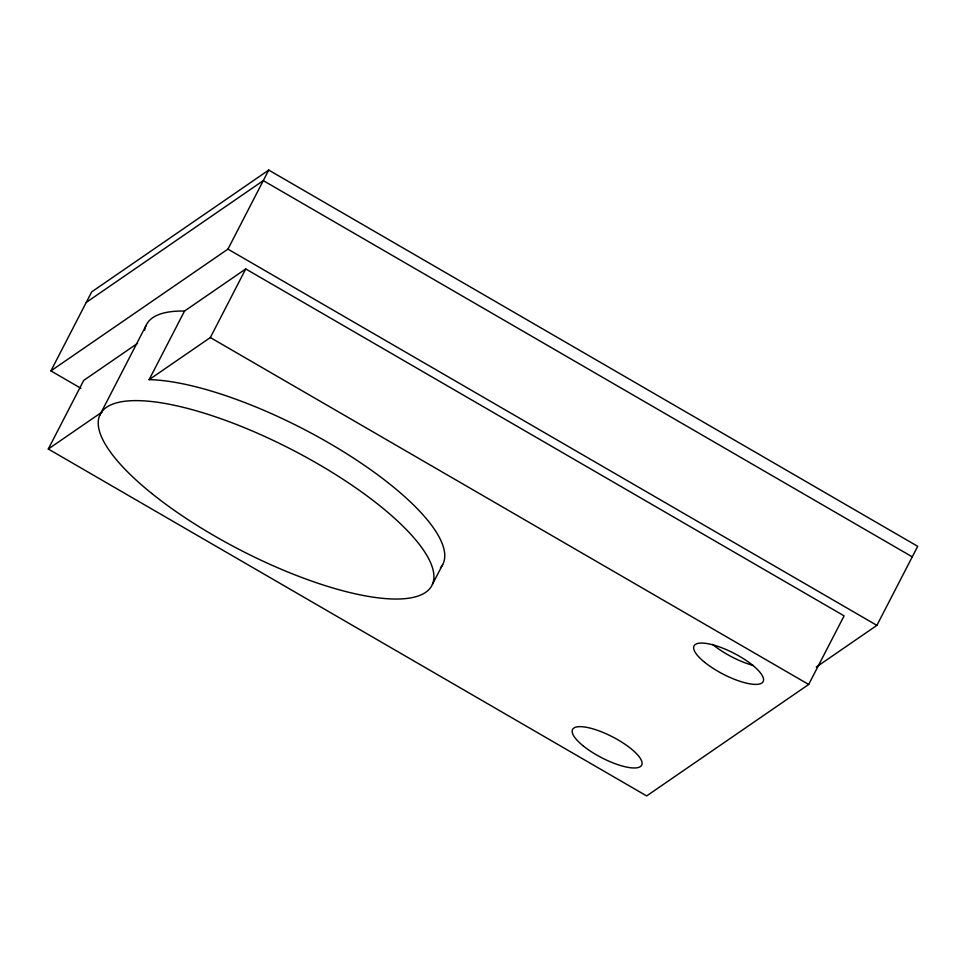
<?xml version="1.0" encoding="UTF-8"?>
<svg xmlns="http://www.w3.org/2000/svg" width="966" height="966" viewBox="0 0 966 966"><rect width="100%" height="100%" fill="white"/><g stroke="black" fill="none" stroke-linecap="round" stroke-linejoin="round"><path stroke-width="1.45" d="M80.939 388.308L50.908 370.896L91.71 291.853L268.741 170.076L917.7 546.321L876.899 625.364L816.246 667.095M144.671 330.239A186.643 56.439 27.3 0 1 184.542 311.052L245.738 268.946L844.103 615.861L808.687 684.459L646.665 795.924L48.3 449.021L83.716 380.411L137.57 343.353M99.679 415.368L145.914 325.784M440.448 567.851A186.643 56.439 27.3 0 0 352.385 457.353A186.643 56.439 27.3 0 0 149.126 379.662L184.542 311.052M50.908 370.896L227.94 249.119L268.741 170.076M149.126 379.662L210.334 337.557L245.738 268.946M432.454 584.285L442.645 564.627M86.264 302.394L263.295 180.618L912.266 556.863M48.3 449.021L102.154 411.963M227.94 249.119L876.899 625.364M210.334 337.557L808.687 684.459M753.299 665.489A38.882 11.761 27.3 0 1 712.558 644.358M704.794 662.41A38.882 11.761 27.3 0 0 762.693 682.262A38.882 11.761 27.3 0 0 718.342 646.532A38.882 11.761 27.3 0 0 704.794 662.41M583.307 745.981A38.882 11.761 27.3 0 0 641.207 765.833A38.882 11.761 27.3 0 0 596.843 730.103A38.882 11.761 27.3 0 0 583.307 745.981M151.771 493.457A186.643 56.439 27.3 0 0 429.677 588.753A186.643 56.439 27.3 0 0 216.746 417.264A186.643 56.439 27.3 0 0 151.771 493.457"/></g></svg>
